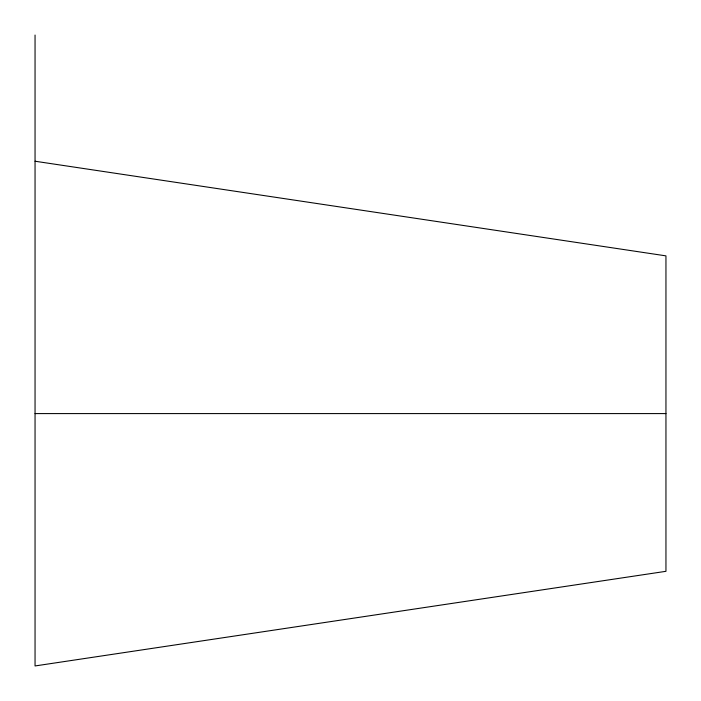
<?xml version="1.0" encoding="UTF-8"?>
<svg xmlns="http://www.w3.org/2000/svg" width="701" height="701" viewBox="0 0 701 701"><rect width="100%" height="100%" fill="white"/><g stroke="black" fill="none" stroke-linecap="round" stroke-linejoin="round"><path stroke-width="1.05" d="M35.05 413.59L665.95 413.59M35.05 161.23L665.95 255.865L665.95 571.315L35.05 665.95L35.05 35.05"/></g></svg>
